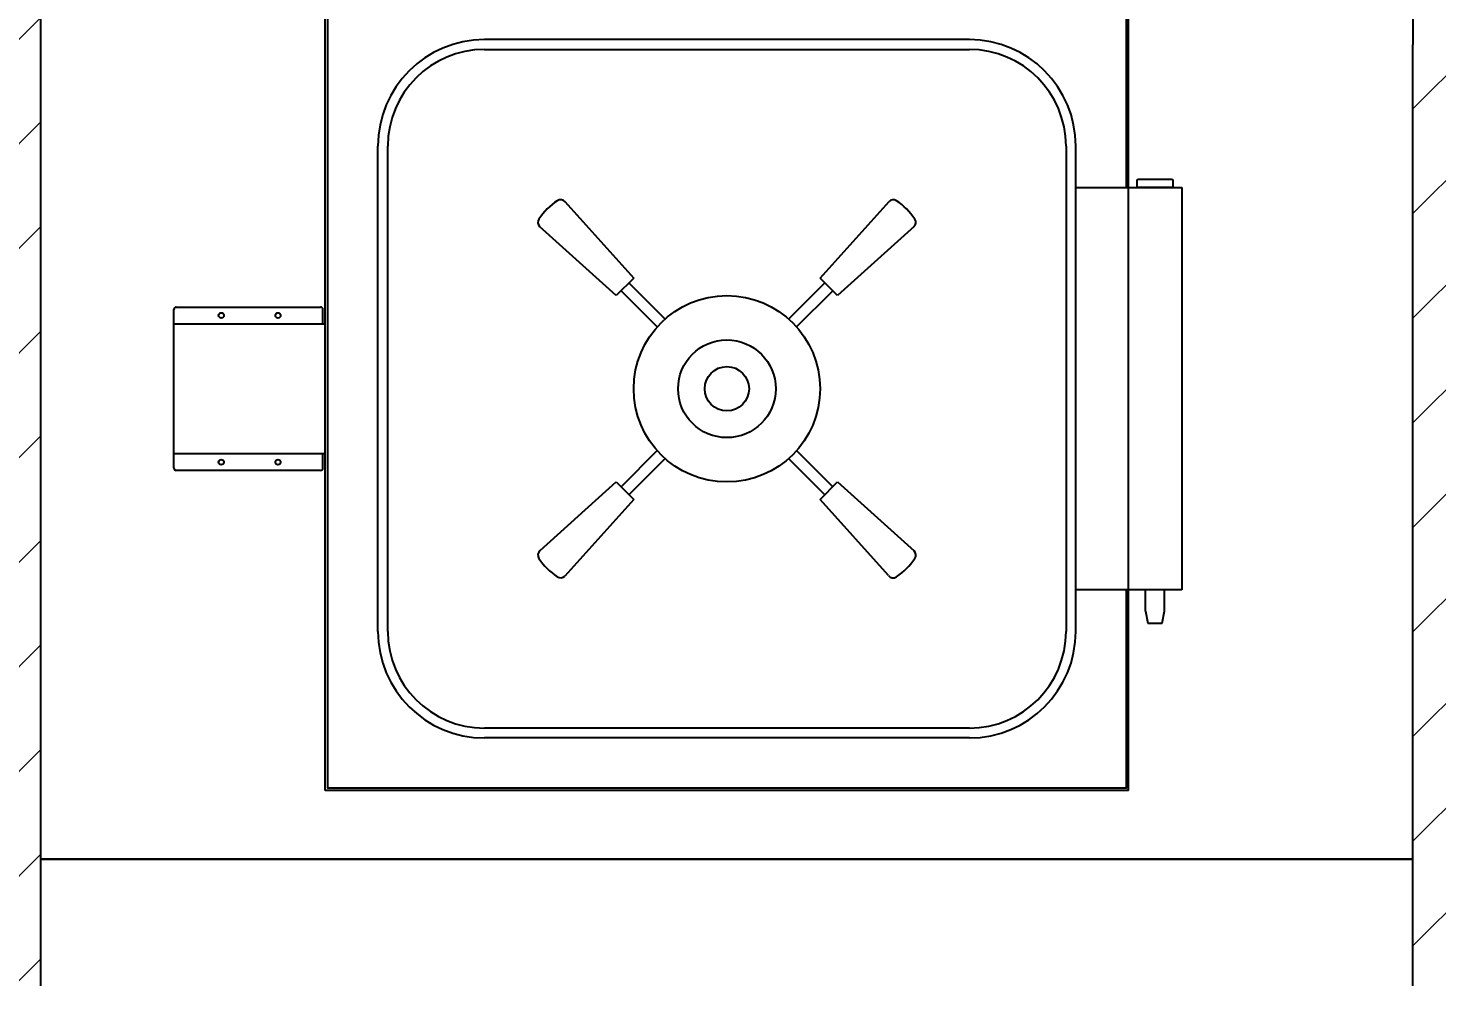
# Model space of a CAD drawing. Header units: millimetres. Extents: x -215875 to 13478, y -2277 to 9476.
# Drawn here: x 9402 to 10593, y 3270 to 4079 of the extents above; entities that cross this region are included whole.
import ezdxf

# ---------------------------------------------------------------- set-up
doc = ezdxf.new("R2010")
doc.units = ezdxf.units.MM
doc.header["$MEASUREMENT"] = 0
doc.linetypes.add('HIDDEN', pattern=[9.525, 6.35, -3.175])
doc.layers.get('0').update_dxf_attribs({"lineweight": 25})
for name, color, linetype, lineweight in [('D', 3, 'Continuous', 13), ('DIM', 3, 'Continuous', 9), ('H', 2, 'HIDDEN', 15)]:
    doc.layers.add(name, color=color, linetype=linetype, lineweight=lineweight)
doc.styles.add('STU25', font='isocp2.shx')
doc.dimstyles.new('STU25', dxfattribs={"dimscale": 35, "dimtxt": 2.5, "dimasz": 2, "dimexe": 0.6, "dimexo": 1, "dimgap": 1, "dimtad": 1, "dimdsep": 46, "dimtxsty": 'STU25', "dimcen": 2, "dimazin": 2, "dimtfac": 1, "dimtmove": 0, "dimatfit": 3, "dimfxl": 0, "dimtolj": 1, "dimtzin": 0, "dimarcsym": 0})

# ---------------------------------------------------------------- blocks, each defined once
blk = doc.blocks.new('*D19')
at = {"layer": 'D', "color": 0, "lineweight": -2}
for p, q in [((9377.4, 4477.1), (8409.3, 4477.1)), ((8430.3, 4407.1), (8430.3, 2647.1)), ((8577.4, 2577.1), (8409.3, 2577.1))]:
    blk.add_line(p, q, dxfattribs=at)
at = {"layer": 'D', "color": 0}
for points in [[(8442, 4407.1), (8418.6, 4407.1), (8430.3, 4477.1)], [(8418.6, 2647.1), (8442, 2647.1), (8430.3, 2577.1)]]:
    blk.add_solid(points, dxfattribs=at)
at = {"layer": 'Defpoints', "color": 0}
for p in [(9412.4, 4477.1), (8430.3, 2577.1), (8612.4, 2577.1)]:
    blk.add_point(p, dxfattribs=at)
at = {"layer": 'D', "color": 0, "insert": (8351.6, 3477.1), "char_height": 87.5, "attachment_point": 5, "rotation": 90, "style": 'STU25'}
blk.add_mtext('\\A1;1900', dxfattribs=at)

msp = doc.modelspace()

# ---------------------------------------------------------------- hatches: boundary and pattern name
at = {"layer": 'DIM'}
h = msp.add_hatch(dxfattribs=at)
h.set_pattern_fill('ANSI31', color=256, scale=500, style=0)
h.set_pattern_definition([(45, (-15076.935, 2491.76), (-44.19417, 44.19417), [])])
h.paths.add_polyline_path([(8612.38, 5277.14), (11372.38, 5277.14), (11372.38, 4477.14), (10680.664, 4477.14), (10680.664, 2577.14), (10544.38, 2577.14), (10544.38, 2581.14), (10513.159, 2581.14), (10513.159, 2590.14), (10547.38, 2590.14), (10547.38, 2600.14), (10572.38, 2600.14), (10572.38, 3270.14), (10572.38, 3377.14), (10572.38, 4065.14), (10572.38, 4172.14), (10572.38, 4477.14), (9412.38, 4477.14), (9412.38, 4172.14), (9412.38, 4065.14), (9412.38, 3377.14), (9412.38, 3270.14), (9412.38, 2684.512, 0.30719451), (9386.44, 2577.14), (9304.095, 2577.14), (9304.095, 4477.14), (8612.38, 4477.14)])
at = {"layer": 'H'}
h = msp.add_hatch(dxfattribs=at)
h.set_pattern_fill('ANSI31', color=256, scale=300, angle=90, style=0)
h.set_pattern_definition([(135, (-15076.935, 2491.763), (-26.516504, -26.516504), [])])
h.paths.add_polyline_path([(11372.38, 5277.14), (11422.38, 5277.14), (11422.38, 2527.14), (9528.809, 2527.14, 0.17049567), (9570.649, 2577.14), (10320.38, 2577.14), (10409.38, 2577.14), (10680.664, 2577.14), (11372.38, 2577.14)])
h.paths.add_polyline_path([(8562.38, 5277.14), (8612.38, 5277.14), (8612.38, 4364.075), (8612.38, 2577.14), (9304.095, 2577.14), (9386.44, 2577.14, 0.17049567), (9428.28, 2527.14), (8562.38, 2527.14)])
h.paths.add_polyline_path([(9428.28, 2527.14, -0.17049567), (9386.44, 2577.14), (9440.38, 2577.14), (9529.38, 2577.14), (9570.649, 2577.14, -0.17049567), (9528.809, 2527.14)])

# ---------------------------------------------------------------- linework, layer by layer
for p, q in [((9412.38, 4065.14), (9412.38, 4477.14)), ((10572.38, 4477.14), (10572.38, 4065.14)), ((9652.88, 3435.14), (9652.88, 4114.14)), ((9652.88, 3435.14), (9652.88, 4114.14)), ((10331.88, 3435.14), (10331.88, 4114.14)), ((10331.88, 3944.64), (10331.88, 4114.14)), ((9412.38, 3270.14), (9412.38, 4065.14)), ((10197.38, 4069.64), (9787.38, 4069.64)), ((9787.38, 4061.34), (10197.38, 4061.34)), ((10572.38, 3270.14), (10572.38, 4065.14)), ((9697.38, 3569.64), (9697.38, 3979.64)), ((9705.68, 3569.64), (9705.68, 3979.64)), ((10279.08, 3979.64), (10279.08, 3569.64)), ((10287.38, 3569.64), (10287.38, 3979.64)), ((10287.38, 3944.64), (10376.88, 3944.64)), ((10339.38, 3951.14), (10339.88, 3951.64)), ((10339.38, 3945.14), (10339.38, 3951.14)), ((10339.88, 3944.64), (10339.38, 3945.14)), ((10339.88, 3951.64), (10368.88, 3951.64)), ((10368.88, 3944.64), (10339.88, 3944.64)), ((10368.88, 3951.64), (10369.38, 3951.14)), ((10369.38, 3945.14), (10368.88, 3944.64)), ((10369.38, 3951.14), (10369.38, 3945.14)), ((10376.88, 3944.64), (10376.88, 3604.64)), ((9855.311, 3932.922), (9913.648, 3868.222)), ((10071.112, 3868.222), (10129.448, 3932.922)), ((9898.798, 3853.373), (9834.098, 3911.709)), ((10150.662, 3911.709), (10085.961, 3853.373)), ((9913.648, 3868.222), (9898.798, 3853.373)), ((9940.155, 3833.582), (9909.582, 3864.156)), ((10075.178, 3864.156), (10044.604, 3833.582)), ((10085.961, 3853.373), (10071.112, 3868.222)), ((9902.864, 3857.438), (9933.438, 3826.865)), ((10051.322, 3826.865), (10081.895, 3857.438)), ((9524.88, 3707.64), (9524.88, 3841.64)), ((9526.88, 3843.64), (9648.88, 3843.64)), ((9650.88, 3829.64), (9650.88, 3841.64)), ((9524.88, 3829.64), (9652.88, 3829.64)), ((9652.88, 3719.64), (9524.88, 3719.64)), ((9650.88, 3707.64), (9650.88, 3719.64)), ((9933.438, 3722.416), (9902.864, 3691.842)), ((9909.582, 3685.125), (9940.155, 3715.698)), ((10044.604, 3715.698), (10075.178, 3685.125)), ((10081.895, 3691.842), (10051.322, 3722.416)), ((9648.88, 3705.64), (9526.88, 3705.64)), ((9834.482, 3637.918), (9898.798, 3695.908)), ((9898.798, 3695.908), (9913.648, 3681.059)), ((10071.112, 3681.059), (10085.961, 3695.908)), ((10085.961, 3695.908), (10150.662, 3637.572)), ((9913.648, 3681.059), (9855.311, 3616.359)), ((10129.102, 3616.743), (10071.112, 3681.059)), ((10376.88, 3604.64), (10287.38, 3604.64)), ((10331.88, 3435.14), (10331.88, 3604.64)), ((10346.38, 3586.64), (10346.38, 3604.64)), ((10362.38, 3586.64), (10362.38, 3604.64)), ((10346.38, 3586.64), (10348.38, 3576.64)), ((10360.38, 3576.64), (10362.38, 3586.64)), ((10348.38, 3576.64), (10360.38, 3576.64)), ((10197.38, 3487.94), (9787.38, 3487.94)), ((10197.38, 3479.64), (9787.38, 3479.64)), ((10331.88, 3435.14), (9652.88, 3435.14)), ((10331.88, 3435.14), (9652.88, 3435.14)), ((9412.38, 3377.14), (10572.38, 3377.14)), ((10572.38, 3377.14), (9412.38, 3377.14))]:
    msp.add_line(p, q)
msp.add_lwpolyline([(10329.88, 3604.64), (10329.88, 3437.14), (9654.88, 3437.14), (9654.88, 4112.14), (10329.88, 4112.14), (10329.88, 3944.64)])
for centre, radius in [((9992.38, 3774.64), 78.75), ((9564.88, 3836.64), 2.25), ((9612.88, 3836.64), 2.25), ((9992.38, 3774.64), 41.25), ((9992.38, 3774.64), 18.75), ((9564.88, 3712.64), 2.25), ((9612.88, 3712.64), 2.25)]:
    msp.add_circle(centre, radius)
for centre, radius, start, end in [((9787.38, 3979.64), 90, 90, 180), ((9787.38, 3979.64), 81.7, 90, 180), ((10197.38, 3979.64), 90, 0, 90), ((10197.38, 3979.64), 81.7, 0, 90), ((9879.899, 3887.121), 55.773, 123.647115, 146.352885), ((9851.771, 3929.382), 5.007, 39.078128, 123.647115), ((10132.989, 3929.382), 5.007, 56.352885, 135), ((10104.86, 3887.121), 55.773, 33.647115, 56.352885), ((9837.638, 3915.249), 5.007, 146.352885, 225), ((10147.121, 3915.249), 5.007, 309.078128, 33.647115), ((9526.88, 3841.64), 2, 90, 180), ((9648.88, 3841.64), 2, 0, 90), ((9526.88, 3707.64), 2, 180, 270), ((9648.88, 3707.64), 2, 270, 0), ((9837.638, 3634.032), 5.007, 129.078078, 213.647115), ((10147.121, 3634.032), 5.007, 326.352885, 45), ((9879.899, 3662.16), 55.773, 213.647115, 236.352885), ((10104.86, 3662.16), 55.773, 303.647115, 326.352885), ((9851.771, 3619.899), 5.007, 236.352885, 315), ((10132.989, 3619.899), 5.007, 219.078078, 303.647115), ((9787.38, 3569.64), 90, 180, 270), ((9787.38, 3569.64), 81.7, 180, 270), ((10197.38, 3569.64), 90, 270, 0), ((10197.38, 3569.64), 81.7, 270, 0)]:
    msp.add_arc(centre, radius, start, end)

# ---------------------------------------------------------------- dimensions: what is measured, and where the dimension line sits
at = {"layer": 'D'}
dim = msp.add_linear_dim(base=(8430.309, 2577.14), p1=(9412.38, 4477.14), p2=(8612.38, 2577.14), angle=90, dimstyle='STU25', dxfattribs=at)
dim.commit()
dim.dimension.update_dxf_attribs({"geometry": '*D19', "text_midpoint": (8430.309, 3477.14), "dimtype": 160})

doc.saveas('drawing.dxf')
